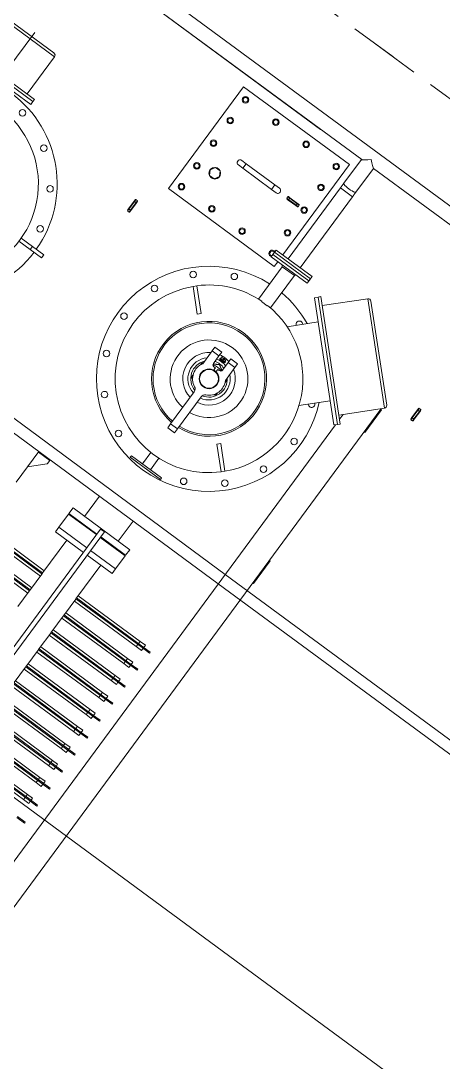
# Model space of a CAD drawing. Header units: metres. Extents: x 432095 to 435012, y 2470938 to 2473256.
# Drawn here: x 433771.931 to 433772.831, y 2471287.116 to 2471289.335 of the extents above; entities that cross this region are included whole.
import ezdxf

# ---------------------------------------------------------------- set-up
doc = ezdxf.new("R2010")
doc.units = ezdxf.units.M
doc.header["$MEASUREMENT"] = 0
for name, pattern in [('MB D$0$CHAIN', [0.3543, 0.2362, -0.0295, 0.0591, -0.0295]), ('MB D$0$DASHDOT', [1, 0.5, -0.25, 0, -0.25]), ('MB D$0$HIDDEN', [0.375, 0.25, -0.125])]:
    doc.linetypes.add(name, pattern=pattern)
doc.layers.add('cong trinh tram 110kv', color=7, linetype='Continuous', lineweight=5)
doc.layers.add('MB D$0$net dut du kien lam', color=8, linetype='MB D$0$HIDDEN', lineweight=20)

# ---------------------------------------------------------------- blocks, each defined once
blk = doc.blocks.new('MB D$0$MBA 63')
at = {"layer": 'MB D$0$net dut du kien lam', "color": 8, "linetype": 'MB D$0$DASHDOT', "ltscale": 0.5}
for p, q in [((102388.6, 36012.3), (102388.6, 25012.3)), ((106699.6, 30512.3), (98099.6, 30512.3))]:
    blk.add_line(p, q, dxfattribs=at)
at = {"layer": 'MB D$0$net dut du kien lam', "color": 0, "linetype": 'ByBlock', "ltscale": 3}
blk.add_lwpolyline([(104138.6, 27512.3), (104138.6, 33512.3), (100638.6, 33512.3), (100638.6, 27512.3)], close=True, dxfattribs=at)
blk = doc.blocks.new('MB D$0$mba 1')
at = {"layer": 'cong trinh tram 110kv'}
for p, q in [((-16832.9, 6788.9), (-16832.9, 9988.9)), ((-17161.9, 7348.9), (-17161.9, 9508.9)), ((-17151.9, 9508.9), (-17151.9, 7348.9)), ((-16890.9, 6872.7), (-16890.9, 8078.9)), ((-16940.9, 7949.6), (-16920.9, 7949.6)), ((-16920.9, 7947.2), (-16940.9, 7947.2)), ((-16920.9, 7947.2), (-16920.9, 7949.6)), ((-17115.9, 7910.4), (-16952.1, 7910.4)), ((-16940.9, 7904.6), (-17115.9, 7904.6)), ((-17115.9, 7902.2), (-16940.9, 7902.2)), ((-16938.4, 7910.4), (-16952.1, 7910.4)), ((-16952.1, 7910.4), (-16952.1, 7904.6)), ((-16952.1, 7896.4), (-16952.1, 7902.2)), ((-16940.9, 7904.6), (-16920.9, 7904.6)), ((-16940.9, 7904.6), (-16940.9, 7902.2)), ((-16920.9, 7902.2), (-16940.9, 7902.2)), ((-16938.4, 7910.4), (-16938.4, 7904.6)), ((-16938.4, 7896.4), (-16938.4, 7902.2)), ((-16920.9, 7902.2), (-16920.9, 7904.6)), ((-16952.1, 7896.4), (-17115.9, 7896.4)), ((-16952.1, 7896.4), (-16938.4, 7896.4)), ((-17115.9, 7865.4), (-16952.1, 7865.4)), ((-16940.9, 7859.6), (-17115.9, 7859.6)), ((-17115.9, 7857.2), (-16940.9, 7857.2)), ((-16938.4, 7865.4), (-16952.1, 7865.4)), ((-16952.1, 7865.4), (-16952.1, 7859.6)), ((-16952.1, 7851.4), (-16952.1, 7857.2)), ((-16940.9, 7859.6), (-16920.9, 7859.6)), ((-16940.9, 7859.6), (-16940.9, 7857.2)), ((-16920.9, 7857.2), (-16940.9, 7857.2)), ((-16938.4, 7865.4), (-16938.4, 7859.6)), ((-16938.4, 7851.4), (-16938.4, 7857.2)), ((-16920.9, 7857.2), (-16920.9, 7859.6)), ((-16952.1, 7851.4), (-17115.9, 7851.4)), ((-16952.1, 7851.4), (-16938.4, 7851.4)), ((-17115.9, 7820.4), (-16952.1, 7820.4)), ((-16940.9, 7814.6), (-17115.9, 7814.6)), ((-17115.9, 7812.2), (-16940.9, 7812.2)), ((-16938.4, 7820.4), (-16952.1, 7820.4)), ((-16952.1, 7820.4), (-16952.1, 7814.6)), ((-16952.1, 7806.4), (-16952.1, 7812.2)), ((-16940.9, 7814.6), (-16920.9, 7814.6)), ((-16940.9, 7814.6), (-16940.9, 7812.2)), ((-16920.9, 7812.2), (-16940.9, 7812.2)), ((-16938.4, 7820.4), (-16938.4, 7814.6)), ((-16938.4, 7806.4), (-16938.4, 7812.2)), ((-16920.9, 7812.2), (-16920.9, 7814.6)), ((-16952.1, 7806.4), (-17115.9, 7806.4)), ((-16952.1, 7806.4), (-16938.4, 7806.4)), ((-17115.9, 7775.4), (-16952.1, 7775.4)), ((-16940.9, 7769.6), (-17115.9, 7769.6)), ((-16938.4, 7775.4), (-16952.1, 7775.4)), ((-16952.1, 7775.4), (-16952.1, 7769.6)), ((-16940.9, 7769.6), (-16920.9, 7769.6)), ((-16940.9, 7769.6), (-16940.9, 7767.2)), ((-16938.4, 7775.4), (-16938.4, 7769.6)), ((-16920.9, 7767.2), (-16920.9, 7769.6)), ((-17115.9, 7767.2), (-16940.9, 7767.2)), ((-16952.1, 7761.4), (-17115.9, 7761.4)), ((-16952.1, 7761.4), (-16952.1, 7767.2)), ((-16952.1, 7761.4), (-16938.4, 7761.4)), ((-16920.9, 7767.2), (-16940.9, 7767.2)), ((-16938.4, 7761.4), (-16938.4, 7767.2)), ((-17115.9, 7730.4), (-16952.1, 7730.4)), ((-16940.9, 7724.6), (-17115.9, 7724.6)), ((-16938.4, 7730.4), (-16952.1, 7730.4)), ((-16952.1, 7730.4), (-16952.1, 7724.6)), ((-16940.9, 7724.6), (-16920.9, 7724.6)), ((-16940.9, 7724.6), (-16940.9, 7722.2)), ((-16938.4, 7730.4), (-16938.4, 7724.6)), ((-16920.9, 7722.2), (-16920.9, 7724.6)), ((-17115.9, 7722.2), (-16940.9, 7722.2)), ((-17115.9, 7680.4), (-17115.9, 7721.4)), ((-16952.1, 7716.4), (-17115.9, 7716.4)), ((-16952.1, 7716.4), (-16952.1, 7722.2)), ((-16952.1, 7716.4), (-16938.4, 7716.4)), ((-16920.9, 7722.2), (-16940.9, 7722.2)), ((-16938.4, 7716.4), (-16938.4, 7722.2)), ((-17115.9, 7685.4), (-16952.1, 7685.4)), ((-17115.9, 7676.4), (-17115.9, 7680.4)), ((-16940.9, 7679.6), (-17115.9, 7679.6)), ((-17115.9, 7679.6), (-17115.9, 7677.2)), ((-16938.4, 7685.4), (-16952.1, 7685.4)), ((-16952.1, 7685.4), (-16952.1, 7679.6)), ((-16940.9, 7679.6), (-16920.9, 7679.6)), ((-16940.9, 7679.6), (-16940.9, 7677.2)), ((-16938.4, 7685.4), (-16938.4, 7679.6)), ((-16920.9, 7677.2), (-16920.9, 7679.6)), ((-17115.9, 7677.2), (-16940.9, 7677.2)), ((-17115.9, 7635.4), (-17115.9, 7676.4)), ((-16952.1, 7671.4), (-17115.9, 7671.4)), ((-16952.1, 7671.4), (-16952.1, 7677.2)), ((-16952.1, 7671.4), (-16938.4, 7671.4)), ((-16920.9, 7677.2), (-16940.9, 7677.2)), ((-16938.4, 7671.4), (-16938.4, 7677.2)), ((-17115.9, 7640.4), (-16952.1, 7640.4)), ((-17115.9, 7631.4), (-17115.9, 7635.4)), ((-16940.9, 7634.6), (-17115.9, 7634.6)), ((-17115.9, 7634.6), (-17115.9, 7632.2)), ((-16938.4, 7640.4), (-16952.1, 7640.4)), ((-16952.1, 7640.4), (-16952.1, 7634.6)), ((-16940.9, 7634.6), (-16920.9, 7634.6)), ((-16940.9, 7634.6), (-16940.9, 7632.2)), ((-16938.4, 7640.4), (-16938.4, 7634.6)), ((-16920.9, 7632.2), (-16920.9, 7634.6)), ((-17115.9, 7632.2), (-16940.9, 7632.2)), ((-17115.9, 7590.4), (-17115.9, 7631.4)), ((-16952.1, 7626.4), (-17115.9, 7626.4)), ((-16952.1, 7626.4), (-16952.1, 7632.2)), ((-16952.1, 7626.4), (-16938.4, 7626.4)), ((-16920.9, 7632.2), (-16940.9, 7632.2)), ((-16938.4, 7626.4), (-16938.4, 7632.2)), ((-17115.9, 7595.4), (-16952.1, 7595.4)), ((-17115.9, 7586.4), (-17115.9, 7590.4)), ((-16938.4, 7595.4), (-16952.1, 7595.4)), ((-16952.1, 7595.4), (-16952.1, 7589.6)), ((-16938.4, 7595.4), (-16938.4, 7589.6)), ((-17205.9, 7545.4), (-17205.9, 7586.4)), ((-16940.9, 7589.6), (-17115.9, 7589.6)), ((-17115.9, 7589.6), (-17115.9, 7587.2)), ((-17115.9, 7587.2), (-16940.9, 7587.2)), ((-17115.9, 7545.4), (-17115.9, 7586.4)), ((-16952.1, 7581.4), (-17115.9, 7581.4)), ((-16952.1, 7581.4), (-16952.1, 7587.2)), ((-16952.1, 7581.4), (-16938.4, 7581.4)), ((-16940.9, 7589.6), (-16920.9, 7589.6)), ((-16940.9, 7589.6), (-16940.9, 7587.2)), ((-16920.9, 7587.2), (-16940.9, 7587.2)), ((-16938.4, 7581.4), (-16938.4, 7587.2)), ((-16920.9, 7587.2), (-16920.9, 7589.6)), ((-17369.8, 7550.4), (-17205.9, 7550.4)), ((-17115.9, 7550.4), (-16952.1, 7550.4)), ((-16938.4, 7550.4), (-16952.1, 7550.4)), ((-16952.1, 7550.4), (-16952.1, 7544.6)), ((-16938.4, 7550.4), (-16938.4, 7544.6)), ((-17205.9, 7544.6), (-17380.9, 7544.6)), ((-17380.9, 7542.2), (-17205.9, 7542.2)), ((-17205.9, 7536.4), (-17369.8, 7536.4)), ((-17205.9, 7545.4), (-17205.9, 7541.4)), ((-17205.9, 7542.2), (-17205.9, 7544.6)), ((-17205.9, 7500.4), (-17205.9, 7541.4)), ((-17115.9, 7541.4), (-17115.9, 7545.4)), ((-16940.9, 7544.6), (-17115.9, 7544.6)), ((-17115.9, 7544.6), (-17115.9, 7542.2)), ((-17115.9, 7542.2), (-16940.9, 7542.2)), ((-17115.9, 7500.4), (-17115.9, 7541.4)), ((-16952.1, 7536.4), (-17115.9, 7536.4)), ((-16952.1, 7536.4), (-16952.1, 7542.2)), ((-16952.1, 7536.4), (-16938.4, 7536.4)), ((-16940.9, 7544.6), (-16920.9, 7544.6)), ((-16940.9, 7544.6), (-16940.9, 7542.2)), ((-16920.9, 7542.2), (-16940.9, 7542.2)), ((-16938.4, 7536.4), (-16938.4, 7542.2)), ((-16920.9, 7542.2), (-16920.9, 7544.6)), ((-17369.8, 7505.4), (-17205.9, 7505.4)), ((-17115.9, 7505.4), (-16952.1, 7505.4)), ((-16938.4, 7505.4), (-16952.1, 7505.4)), ((-16952.1, 7505.4), (-16952.1, 7499.6)), ((-16938.4, 7505.4), (-16938.4, 7499.6)), ((-17205.9, 7499.6), (-17380.9, 7499.6)), ((-17380.9, 7497.2), (-17205.9, 7497.2)), ((-17205.9, 7491.4), (-17369.8, 7491.4)), ((-17205.9, 7500.4), (-17205.9, 7496.4)), ((-17205.9, 7497.2), (-17205.9, 7499.6)), ((-17205.9, 7410.4), (-17205.9, 7496.4)), ((-17115.9, 7496.4), (-17115.9, 7500.4)), ((-16940.9, 7499.6), (-17115.9, 7499.6)), ((-17115.9, 7499.6), (-17115.9, 7497.2)), ((-17115.9, 7497.2), (-16940.9, 7497.2)), ((-17115.9, 7410.4), (-17115.9, 7496.4)), ((-16952.1, 7491.4), (-17115.9, 7491.4)), ((-16952.1, 7491.4), (-16952.1, 7497.2)), ((-16952.1, 7491.4), (-16938.4, 7491.4)), ((-16940.9, 7499.6), (-16920.9, 7499.6)), ((-16940.9, 7499.6), (-16940.9, 7497.2)), ((-16920.9, 7497.2), (-16940.9, 7497.2)), ((-16938.4, 7491.4), (-16938.4, 7497.2)), ((-16920.9, 7497.2), (-16920.9, 7499.6)), ((-17235.9, 7410.4), (-17161.9, 7410.4)), ((-17235.9, 7398.4), (-17235.9, 7410.4)), ((-17235.9, 7398.4), (-17235.9, 7363.4)), ((-17161.9, 7398.4), (-17235.9, 7398.4)), ((-17161.9, 7398.4), (-17235.9, 7398.4)), ((-17151.9, 7410.4), (-17085.9, 7410.4)), ((-17085.9, 7398.4), (-17151.9, 7398.4)), ((-17085.9, 7398.4), (-17151.9, 7398.4)), ((-17085.9, 7398.4), (-17085.9, 7410.4)), ((-17085.9, 7398.4), (-17085.9, 7363.4)), ((-17365.9, 7293.9), (-17365.9, 7374.9)), ((-17161.9, 7363.4), (-17235.9, 7363.4)), ((-17161.9, 7361.9), (-17235.9, 7361.9)), ((-17235.9, 7361.9), (-17235.9, 7347.4)), ((-17085.9, 7347.4), (-17235.9, 7347.4)), ((-17219.4, 7363.4), (-17220.9, 7361.9)), ((-17205.4, 7293.9), (-17205.4, 7347.4)), ((-17151.9, 7348.9), (-17161.9, 7348.9)), ((-17085.9, 7363.4), (-17151.9, 7363.4)), ((-17085.9, 7361.9), (-17151.9, 7361.9)), ((-17116.4, 7293.9), (-17116.4, 7347.4)), ((-17102.4, 7363.4), (-17100.9, 7361.9)), ((-17085.9, 7361.9), (-17085.9, 7347.4)), ((-17336.4, 7304.9), (-17365.9, 7334.3)), ((-17335.9, 7303.7), (-17335.9, 7295)), ((-16890.9, 7293.9), (-19235.9, 7293.9)), ((-17365.9, 7295), (-17335.9, 7295)), ((-17335.9, 7295), (-17335.9, 7293.9)), ((-15412.7, 7293.9), (-16890.9, 7293.9)), ((-19235.9, 7268.9), (-16890.9, 7268.9)), ((-16890.9, 7268.9), (-15437.7, 7268.9)), ((-16832.9, 7248.9), (-16830.9, 7248.9)), ((-16830.9, 7248.9), (-16830.9, 7188.9)), ((-17201.9, 7183.9), (-17201.9, 7187.9)), ((-17201.9, 7187.9), (-17121.9, 7187.9)), ((-17121.9, 7183.9), (-17201.9, 7183.9)), ((-17172.4, 7183.9), (-17172.4, 7153.8)), ((-17151.4, 7183.9), (-17151.4, 7153.4)), ((-17121.9, 7183.9), (-17121.9, 7187.9)), ((-16830.9, 7188.9), (-16832.9, 7188.9)), ((-17156.9, 7089.9), (-17174.9, 7089.9)), ((-17174.9, 7079.9), (-17174.9, 7089.9)), ((-17174.9, 6994.7), (-17174.9, 7079.9)), ((-17174.9, 7079.9), (-17156.9, 7079.9)), ((-17156.9, 7089.9), (-17156.9, 7079.9)), ((-17156.9, 7079.9), (-17156.9, 6994.7)), ((-17069.7, 7055.8), (-17027.3, 7098.2)), ((-17064.1, 7050.1), (-17021.7, 7092.5)), ((-17027.3, 7098.2), (-17021.7, 7092.5)), ((-17069.7, 7055.8), (-17064.1, 7050.1)), ((-17635.9, 6957.9), (-17665.9, 6957.9)), ((-17635.9, 6949.9), (-17665.9, 6949.9)), ((-17635.9, 6957.9), (-17635.9, 6949.9)), ((-17635.9, 6957.9), (-17605.9, 6957.9)), ((-17635.9, 6949.9), (-17605.9, 6949.9)), ((-17605.9, 6957.9), (-17605.9, 6949.9)), ((-17195.9, 6901.9), (-17195.9, 6935.9)), ((-17168.9, 6926.9), (-17172.9, 6926.9)), ((-17168.9, 6933.2), (-17168.9, 6926.9)), ((-17162.9, 6926.9), (-17162.9, 6933.2)), ((-17158.9, 6926.9), (-17162.9, 6926.9)), ((-17135.9, 6935.9), (-17135.9, 6901.9)), ((-17177.9, 6921.9), (-17177.9, 6901.9)), ((-17171.9, 6903), (-17171.9, 6904.8)), ((-17170.9, 6899.3), (-17170.9, 6903)), ((-17166.9, 6901.4), (-17166.9, 6904.1)), ((-17164.9, 6904.1), (-17164.9, 6901.4)), ((-17160.9, 6899.3), (-17160.9, 6903)), ((-17159.9, 6903), (-17159.9, 6904.8)), ((-17153.9, 6901.9), (-17153.9, 6921.9)), ((-17195.9, 6891.9), (-17195.9, 6901.9)), ((-17177.9, 6901.9), (-17195.9, 6901.9)), ((-17195.9, 6891.9), (-17177.9, 6891.9)), ((-17177.9, 6901.9), (-17177.9, 6891.9)), ((-17166.9, 6897.3), (-17166.9, 6901.4)), ((-17164.9, 6901.4), (-17164.9, 6897.3)), ((-17135.9, 6901.9), (-17153.9, 6901.9)), ((-17153.9, 6891.9), (-17153.9, 6901.9)), ((-17153.9, 6891.9), (-17135.9, 6891.9)), ((-17135.9, 6901.9), (-17135.9, 6891.9)), ((-16977.8, 6886), (-16930.4, 6838.7)), ((-16893.7, 6875.5), (-17087.4, 6681.7)), ((-16887.7, 6870.2), (-17082.1, 6675.7)), ((-17077.9, 6671.5), (-16883.4, 6865.9)), ((-16888, 6869.8), (-16893.7, 6875.5)), ((-16890.9, 6845.8), (-16890.9, 6858.4)), ((-16883.4, 6865.9), (-16887.7, 6870.2)), ((-17267.7, 6857.8), (-17310.2, 6815.4)), ((-17262.1, 6852.1), (-17304.5, 6809.7)), ((-17262.1, 6852.1), (-17267.7, 6857.8)), ((-16897.2, 6852.1), (-16827.9, 6782.8)), ((-16832.9, 6848.9), (-16830.9, 6848.9)), ((-16830.9, 6848.9), (-16830.9, 6788.9)), ((-17304.5, 6809.7), (-17310.2, 6815.4)), ((-16994.8, 6615.9), (-16827.9, 6782.8)), ((-16827.9, 6774.3), (-16986.3, 6615.9)), ((-16834, 6788.9), (-16832.9, 6788.9)), ((-16830.9, 6788.9), (-16832.9, 6788.9)), ((-17518.9, 6763.9), (-17518.9, 6767.9)), ((-17518.9, 6763.9), (-17517.9, 6763.9)), ((-17518.9, 6763.9), (-17518.9, 6743.9)), ((-17517.9, 6768.9), (-17517.9, 6763.9)), ((-17513.9, 6768.9), (-17517.9, 6768.9)), ((-17517.9, 6743.9), (-17517.9, 6763.9)), ((-17517.9, 6763.9), (-17513.9, 6763.9)), ((-17513.9, 6763.9), (-17513.9, 6768.9)), ((-17512.9, 6763.9), (-17513.9, 6763.9)), ((-17513.9, 6763.9), (-17513.9, 6743.9)), ((-17512.9, 6767.9), (-17512.9, 6763.9)), ((-17512.9, 6743.9), (-17512.9, 6763.9)), ((-17181.9, 6754.6), (-17181.9, 6668.9)), ((-17173.7, 6754.9), (-17158.2, 6754.9)), ((-17149.9, 6754.6), (-17149.9, 6668.9)), ((-17098, 6765.8), (-17050.7, 6718.5)), ((-16768.9, 6763.9), (-16768.9, 6767.9)), ((-16768.9, 6763.9), (-16767.9, 6763.9)), ((-16768.9, 6763.9), (-16768.9, 6743.9)), ((-16767.9, 6768.9), (-16767.9, 6763.9)), ((-16763.9, 6768.9), (-16767.9, 6768.9)), ((-16767.9, 6743.9), (-16767.9, 6763.9)), ((-16767.9, 6763.9), (-16763.9, 6763.9)), ((-16763.9, 6763.9), (-16763.9, 6768.9)), ((-16762.9, 6763.9), (-16763.9, 6763.9)), ((-16763.9, 6763.9), (-16763.9, 6743.9)), ((-16762.9, 6767.9), (-16762.9, 6763.9)), ((-16762.9, 6743.9), (-16762.9, 6763.9)), ((-17518.9, 6743.9), (-17517.9, 6743.9)), ((-17518.9, 6739.9), (-17518.9, 6743.9)), ((-17517.9, 6743.9), (-17517.9, 6738.9)), ((-17513.9, 6743.9), (-17517.9, 6743.9)), ((-17517.9, 6738.9), (-17513.9, 6738.9)), ((-17512.9, 6743.9), (-17513.9, 6743.9)), ((-17513.9, 6738.9), (-17513.9, 6743.9)), ((-17512.9, 6743.9), (-17512.9, 6739.9)), ((-16768.9, 6743.9), (-16767.9, 6743.9)), ((-16768.9, 6739.9), (-16768.9, 6743.9)), ((-16767.9, 6743.9), (-16767.9, 6738.9)), ((-16763.9, 6743.9), (-16767.9, 6743.9)), ((-16767.9, 6738.9), (-16763.9, 6738.9)), ((-16762.9, 6743.9), (-16763.9, 6743.9)), ((-16763.9, 6738.9), (-16763.9, 6743.9)), ((-16762.9, 6743.9), (-16762.9, 6739.9)), ((-17818.4, 6708.9), (-18093.4, 6708.9)), ((-17818.4, 6708.9), (-17818.4, 6700.9)), ((-17818.4, 6700.9), (-18093.4, 6700.9)), ((-17818.4, 6700.9), (-18093.4, 6700.9)), ((-18093.4, 6694.9), (-17818.4, 6694.9)), ((-17837.9, 6694.9), (-17837.9, 6596.9)), ((-17818.4, 6694.9), (-17818.4, 6700.9)), ((-17081.8, 6676.1), (-17087.4, 6681.7)), ((-17064.1, 6685.2), (-16994.8, 6615.9)), ((-17475.9, 6678.9), (-17475.9, 6408.9)), ((-17195.9, 6678.9), (-17475.9, 6678.9)), ((-17118.4, 6665.9), (-17213.4, 6665.9)), ((-17213.4, 6665.9), (-17213.4, 6653.9)), ((-17118.4, 6659.9), (-17213.4, 6659.9)), ((-17213.4, 6647.9), (-17213.4, 6659.9)), ((-17195.9, 6665.9), (-17195.9, 6678.9)), ((-17181.9, 6668.9), (-17184.9, 6665.9)), ((-17181.9, 6668.9), (-17149.9, 6668.9)), ((-17149.9, 6668.9), (-17146.9, 6665.9)), ((-17118.4, 6665.9), (-17118.4, 6653.9)), ((-17118.4, 6647.9), (-17118.4, 6659.9)), ((-17077.9, 6671.5), (-17082.1, 6675.7)), ((-17213.4, 6653.9), (-17118.4, 6653.9)), ((-17213.4, 6647.9), (-17118.4, 6647.9)), ((-17195.9, 6408.9), (-17195.9, 6647.9)), ((-17181.9, 6647.9), (-17181.9, 6460.3)), ((-17149.9, 6647.9), (-17149.9, 6460.3)), ((-18073.9, 6596.9), (-17837.9, 6596.9)), ((-17422, 6604.4), (-17428, 6593.9)), ((-17428, 6593.9), (-17422, 6583.4)), ((-17409.8, 6604.4), (-17422, 6604.4)), ((-17403.8, 6593.9), (-17409.8, 6604.4)), ((-17409.8, 6583.4), (-17403.8, 6593.9)), ((-17843.9, 6590.9), (-18067.9, 6590.9)), ((-17422, 6583.4), (-17409.8, 6583.4)), ((-17373.9, 6549.9), (-17385.9, 6549.9)), ((-17373.9, 6537.9), (-17373.9, 6549.9)), ((-17297.9, 6549.9), (-17373.9, 6549.9)), ((-17297.9, 6537.9), (-17297.9, 6549.9)), ((-17285.9, 6549.9), (-17297.9, 6549.9)), ((-17385.9, 6537.9), (-17373.9, 6537.9)), ((-17297.9, 6537.9), (-17373.9, 6537.9)), ((-17297.9, 6537.9), (-17285.9, 6537.9)), ((-17255.9, 6545.9), (-17260.9, 6545.9)), ((-17260.9, 6545.9), (-17260.9, 6541.9)), ((-17260.9, 6541.9), (-17255.9, 6541.9)), ((-17259.9, 6546.9), (-17255.9, 6546.9)), ((-17255.9, 6540.9), (-17259.9, 6540.9)), ((-17255.9, 6546.9), (-17255.9, 6545.9)), ((-17235.9, 6546.9), (-17255.9, 6546.9)), ((-17255.9, 6545.9), (-17235.9, 6545.9)), ((-17255.9, 6541.9), (-17255.9, 6545.9)), ((-17255.9, 6540.9), (-17255.9, 6541.9)), ((-17235.9, 6541.9), (-17255.9, 6541.9)), ((-17255.9, 6540.9), (-17235.9, 6540.9)), ((-17235.9, 6546.9), (-17235.9, 6545.9)), ((-17235.9, 6546.9), (-17231.9, 6546.9)), ((-17230.9, 6545.9), (-17235.9, 6545.9)), ((-17235.9, 6545.9), (-17235.9, 6541.9)), ((-17235.9, 6540.9), (-17235.9, 6541.9)), ((-17235.9, 6541.9), (-17230.9, 6541.9)), ((-17231.9, 6540.9), (-17235.9, 6540.9)), ((-17230.9, 6541.9), (-17230.9, 6545.9)), ((-17181.9, 6460.3), (-17149.9, 6460.3)), ((-17181.9, 6447.7), (-17181.5, 6384.9)), ((-17149.9, 6447.8), (-17149.5, 6384.9)), ((-17475.9, 6408.9), (-17195.9, 6408.9)), ((-18445.9, 6384.9), (-17181.1, 6384.9)), ((-18342.7, 6384.9), (-17290, 6384.9)), ((-17149.5, 6384.9), (-15868.6, 6384.9)), ((-18342.7, 6352.9), (-15868.6, 6352.9))]:
    blk.add_line(p, q, dxfattribs=at)
at = {"layer": 'cong trinh tram 110kv', "linetype": 'MB D$0$CHAIN', "ltscale": 21.168501}
blk.add_line((-14658, 6168.9), (-22753.2, 6168.9), dxfattribs=at)
at = {"layer": 'cong trinh tram 110kv'}
for centre, radius in [((-17252, 7161.8), 7), ((-17079.8, 7161.8), 7), ((-17325, 7113), 7), ((-17006.8, 7113), 7), ((-17373.8, 7040.1), 7), ((-16958, 7040.1), 7), ((-17165.9, 6953.9), 21), ((-17165.9, 6953.9), 20), ((-17390.9, 6953.9), 7), ((-16940.9, 6953.9), 7), ((-17645.2, 6910.1), 7), ((-17373.8, 6867.8), 7), ((-17678.8, 6828.9), 7), ((-17325, 6794.8), 7), ((-17740.9, 6766.9), 7), ((-17252, 6746.1), 7), ((-17822, 6733.3), 7), ((-17455.9, 6658.9), 7), ((-17455.9, 6658.9), 5.05), ((-17375.9, 6658.9), 7), ((-17375.9, 6658.9), 5.05), ((-17295.9, 6658.9), 7), ((-17295.9, 6658.9), 5.05), ((-17455.9, 6603.9), 7), ((-17455.9, 6603.9), 5.05), ((-17415.9, 6593.9), 12.5), ((-17215.9, 6603.9), 7), ((-17215.9, 6603.9), 5.05), ((-17455.9, 6543.9), 7), ((-17455.9, 6543.9), 5.05), ((-17215.9, 6543.9), 7), ((-17215.9, 6543.9), 5.05), ((-17455.9, 6483.9), 7), ((-17455.9, 6483.9), 5.05), ((-17215.9, 6483.9), 7), ((-17215.9, 6483.9), 5.05), ((-17455.9, 6428.9), 7), ((-17455.9, 6428.9), 5.05), ((-17375.9, 6428.9), 7), ((-17375.9, 6428.9), 5.05), ((-17295.9, 6428.9), 7), ((-17295.9, 6428.9), 5.05), ((-17215.9, 6428.9), 7), ((-17215.9, 6428.9), 5.05)]:
    blk.add_circle(centre, radius, dxfattribs=at)
for centre, radius, start, end in [((-17865.9, 6953.9), 240, 0.955, 90), ((-17165.9, 6953.9), 240, 335.7424, 266.1774), ((-17165.9, 7178.9), 7, 158.2132, 201.7868), ((-17865.9, 6953.9), 200, 270, 90), ((-17165.9, 6953.9), 200, 46.146, 223.854), ((-17165.9, 6953.9), 200, 272.2196, 43.854), ((-17165.9, 6953.9), 122.5, 94.2133, 85.7867), ((-17165.9, 6953.9), 119.2, 94.3307, 85.6693), ((-17165.9, 6953.9), 82.8, 96.2386, 83.7614), ((-17165.9, 6953.9), 56, 99.2484, 237.6076), ((-17165.9, 6953.9), 45, 101.537, 228.1897), ((-17165.9, 6953.9), 39, 104.0168, 219.7151), ((-17184.9, 6994.7), 10, 294.975, 0), ((-17165.9, 6953.9), 56, 302.3924, 80.7516), ((-17165.9, 6953.9), 45, 311.8103, 78.463), ((-17146.9, 6994.7), 10, 180, 245.025), ((-17165.9, 6953.9), 39, 320.2849, 75.9832), ((-17165.9, 6953.9), 35, 114.975, 211.0027), ((-17165.9, 6953.9), 35, 328.9973, 65.025), ((-17865.9, 6953.9), 240, 270, 359.045), ((-17172.9, 6921.9), 5, 90, 180), ((-17165.9, 6953.9), 30.9, 249.2927, 290.7073), ((-17158.9, 6921.9), 5, 0, 90), ((-17165.9, 6953.9), 39, 252.0798, 287.9202), ((-17165.9, 6953.9), 45, 254.534, 285.466), ((-17165.9, 6953.9), 56, 257.6264, 265.8747), ((-17165.9, 6953.9), 56, 268.9768, 271.0232), ((-17165.9, 6953.9), 56, 274.1253, 282.3736), ((-16958, 6867.8), 7, 305.9276, 144.0724), ((-17165.9, 6953.9), 200, 226.146, 267.7804), ((-16832.2, 6778.6), 6, 315, 45), ((-17517.9, 6767.9), 1, 90, 180), ((-17513.9, 6767.9), 1, 0, 90), ((-17079.8, 6746.1), 7, 125.9276, 324.0724), ((-16767.9, 6767.9), 1, 90, 180), ((-16763.9, 6767.9), 1, 0, 90), ((-17517.9, 6739.9), 1, 180, 270), ((-17513.9, 6739.9), 1, 270, 0), ((-17165.9, 6953.9), 240, 273.8226, 294.2576), ((-16767.9, 6739.9), 1, 180, 270), ((-16763.9, 6739.9), 1, 270, 0), ((-17215.9, 6658.9), 7, 69.0752, 290.9248), ((-17215.9, 6658.9), 5.05, 60.3464, 299.6536), ((-16990.5, 6620.2), 6, 225, 315), ((-17843.9, 6596.9), 6, 270, 0), ((-17385.9, 6543.9), 6, 90, 270), ((-17285.9, 6543.9), 6, 270, 90), ((-17259.9, 6545.9), 1, 90, 180), ((-17259.9, 6541.9), 1, 180, 270), ((-17231.9, 6545.9), 1, 0, 90), ((-17231.9, 6541.9), 1, 270, 0)]:
    blk.add_arc(centre, radius, start, end, dxfattribs=at)
for centre, major_axis, ratio, start_param, end_param in [((-17340.9, 7303.7), (5, 0), 0.5, 0, 0.463648), ((-17165.9, 6903), (-6, 0), 0.416655, 2.555907, 6.868871), ((-17165.9, 6907.5), (-7, 0), 0.416655, 0.419164, 0.655301), ((-17165.9, 6904.8), (-6, 0), 0.416655, 3.141593, 6.283185), ((-17165.9, 6903), (-5, 0), 0.416655, 3.141593, 6.283185), ((-17165.9, 6907.5), (-4, 0), 0.416655, 0.112239, 0.451413), ((-17165.9, 6902.1), (5, 0), 0.416655, 1.369438, 1.772154), ((-17165.9, 6907.5), (4, 0), 0.416655, 5.831772, 6.170946), ((-17165.9, 6907.5), (-7, 0), 0.416655, 2.486292, 2.722429), ((-17165.9, 6899.3), (-5, 0), 0.416655, 4.913747, 7.652624), ((-17165.9, 6902.1), (-5, 0), 0.416655, 1.369438, 1.772154), ((-17165.9, 6899.3), (5, 0), 0.416655, 4.913747, 7.652624), ((-17165.9, 6447.8), (16, 0.1), 0.208597, 0, 3.141593), ((-17165.4, 6368.9), (-16, 15.9), 0.118386, 4.804111, 6.164694), ((-17165.4, 6368.9), (-15.8, -15.9), 0.092496, 3.233315, 4.593898)]:
    blk.add_ellipse(centre, major_axis=major_axis, ratio=ratio, start_param=start_param, end_param=end_param, dxfattribs=at)
for points, weights in [([(-17193.4, 6975.6), (-17195.8, 6974.2), (-17198.4, 6972.7)], [1.76037964211, 1.73381789352, 1.69683584225]), ([(-17198.4, 6972.7), (-17198.4, 6969.7), (-17198.4, 6966.9)], [1.69683584225, 1.73381789352, 1.76037964211]), ([(-17133.4, 6972.7), (-17136, 6974.2), (-17138.4, 6975.6)], [1.69683584225, 1.73381789352, 1.76037964211]), ([(-17133.4, 6966.9), (-17133.4, 6969.7), (-17133.4, 6972.7)], [1.76037964211, 1.73381789352, 1.69683584225]), ([(-17198.4, 6941), (-17198.4, 6938.2), (-17198.4, 6935.2)], [1.76037964211, 1.73381789352, 1.69683584225]), ([(-17198.4, 6935.2), (-17197.1, 6934.4), (-17195.9, 6933.7)], [1.69683584225, 1.71483384421, 1.73036383608]), ([(-17135.9, 6933.7), (-17134.7, 6934.4), (-17133.4, 6935.2)], [1.73036383608, 1.71483384421, 1.69683584225]), ([(-17133.4, 6935.2), (-17133.4, 6938.2), (-17133.4, 6941)], [1.69683584225, 1.73381789352, 1.76037964211]), ([(-17177.7, 6923.2), (-17172.2, 6920.1), (-17165.9, 6916.4)], [1.81694157492, 1.78984016506, 1.69683584225]), ([(-17165.9, 6916.4), (-17159.6, 6920.1), (-17154.1, 6923.2)], [1.69683584225, 1.78984016506, 1.81694157492])]:
    blk.add_rational_spline(points, weights, degree=2, dxfattribs=at)
for points, knots in [([(-17171.9, 6903.6), (-17172.1, 6903.8), (-17172.3, 6903.9), (-17172.8, 6904.6), (-17173, 6905), (-17172.9, 6905.4), (-17172.8, 6905.7), (-17172.6, 6906.1), (-17171.9, 6906.7), (-17171.3, 6906.9), (-17170.1, 6907.3), (-17169.3, 6907.5), (-17167.7, 6907.6), (-17166.8, 6907.7), (-17165.9, 6907.7)], [3.822004, 3.822004, 3.822004, 3.822004, 3.949973, 3.949973, 4.224426, 4.224426, 4.224426, 4.478047, 4.478047, 4.731668, 4.731668, 4.985247, 4.985247, 5.238827, 5.238827, 5.238827, 5.238827]), ([(-17165.9, 6907.7), (-17165.1, 6907.7), (-17164.2, 6907.6), (-17162.5, 6907.5), (-17161.7, 6907.3), (-17160.5, 6906.9), (-17159.9, 6906.7), (-17159.2, 6906.1), (-17159, 6905.7), (-17158.9, 6905), (-17159, 6904.6), (-17159.5, 6903.9), (-17159.7, 6903.8), (-17159.9, 6903.6)], [1.014401, 1.014401, 1.014401, 1.014401, 1.26798, 1.26798, 1.52156, 1.52156, 1.775181, 1.775181, 2.028802, 2.028802, 2.303255, 2.303255, 2.431224, 2.431224, 2.431224, 2.431224]), ([(-17181.9, 6460.3), (-17181.9, 6459.4), (-17181.9, 6458.6), (-17181.9, 6456.9), (-17181.9, 6456), (-17181.9, 6454.4), (-17181.9, 6453.5), (-17181.9, 6451.8), (-17181.9, 6451), (-17181.9, 6449.3), (-17181.9, 6448.5), (-17181.9, 6447.7)], [4.712389, 4.712389, 4.712389, 4.712389, 4.7544317, 4.7544317, 4.7964744, 4.7964744, 4.8385172, 4.8385172, 4.8805599, 4.8805599, 4.9226026, 4.9226026, 4.9226026, 4.9226026]), ([(-17149.9, 6460.3), (-17149.9, 6459.4), (-17149.9, 6458.6), (-17149.9, 6456.9), (-17149.9, 6456.1), (-17149.9, 6454.4), (-17149.9, 6453.6), (-17149.9, 6452), (-17149.9, 6451.1), (-17149.9, 6449.5), (-17149.9, 6448.7), (-17149.9, 6447.8)], [4.712389, 4.712389, 4.712389, 4.712389, 4.7544317, 4.7544317, 4.7964744, 4.7964744, 4.8385172, 4.8385172, 4.8805599, 4.8805599, 4.9226026, 4.9226026, 4.9226026, 4.9226026])]:
    blk.add_open_spline(points, degree=3, knots=knots, dxfattribs=at)

msp = doc.modelspace()

# ---------------------------------------------------------------- block references
at = {"layer": 'cong trinh tram 110kv', "yscale": 0.00100000003283925, "zscale": 0.001}
for name, p, xscale, rotation in [('MB D$0$MBA 63', (433808.3774, 2471390.1698), 0.001000000045165598, 233.6153637256497), ('MB D$0$mba 1', (433790.2762, 2471283.9879), -0.001000000032834317, 143.6153590623919)]:
    msp.add_blockref(name, p, dxfattribs=dict(at, xscale=xscale, rotation=rotation))

doc.saveas('drawing.dxf')
